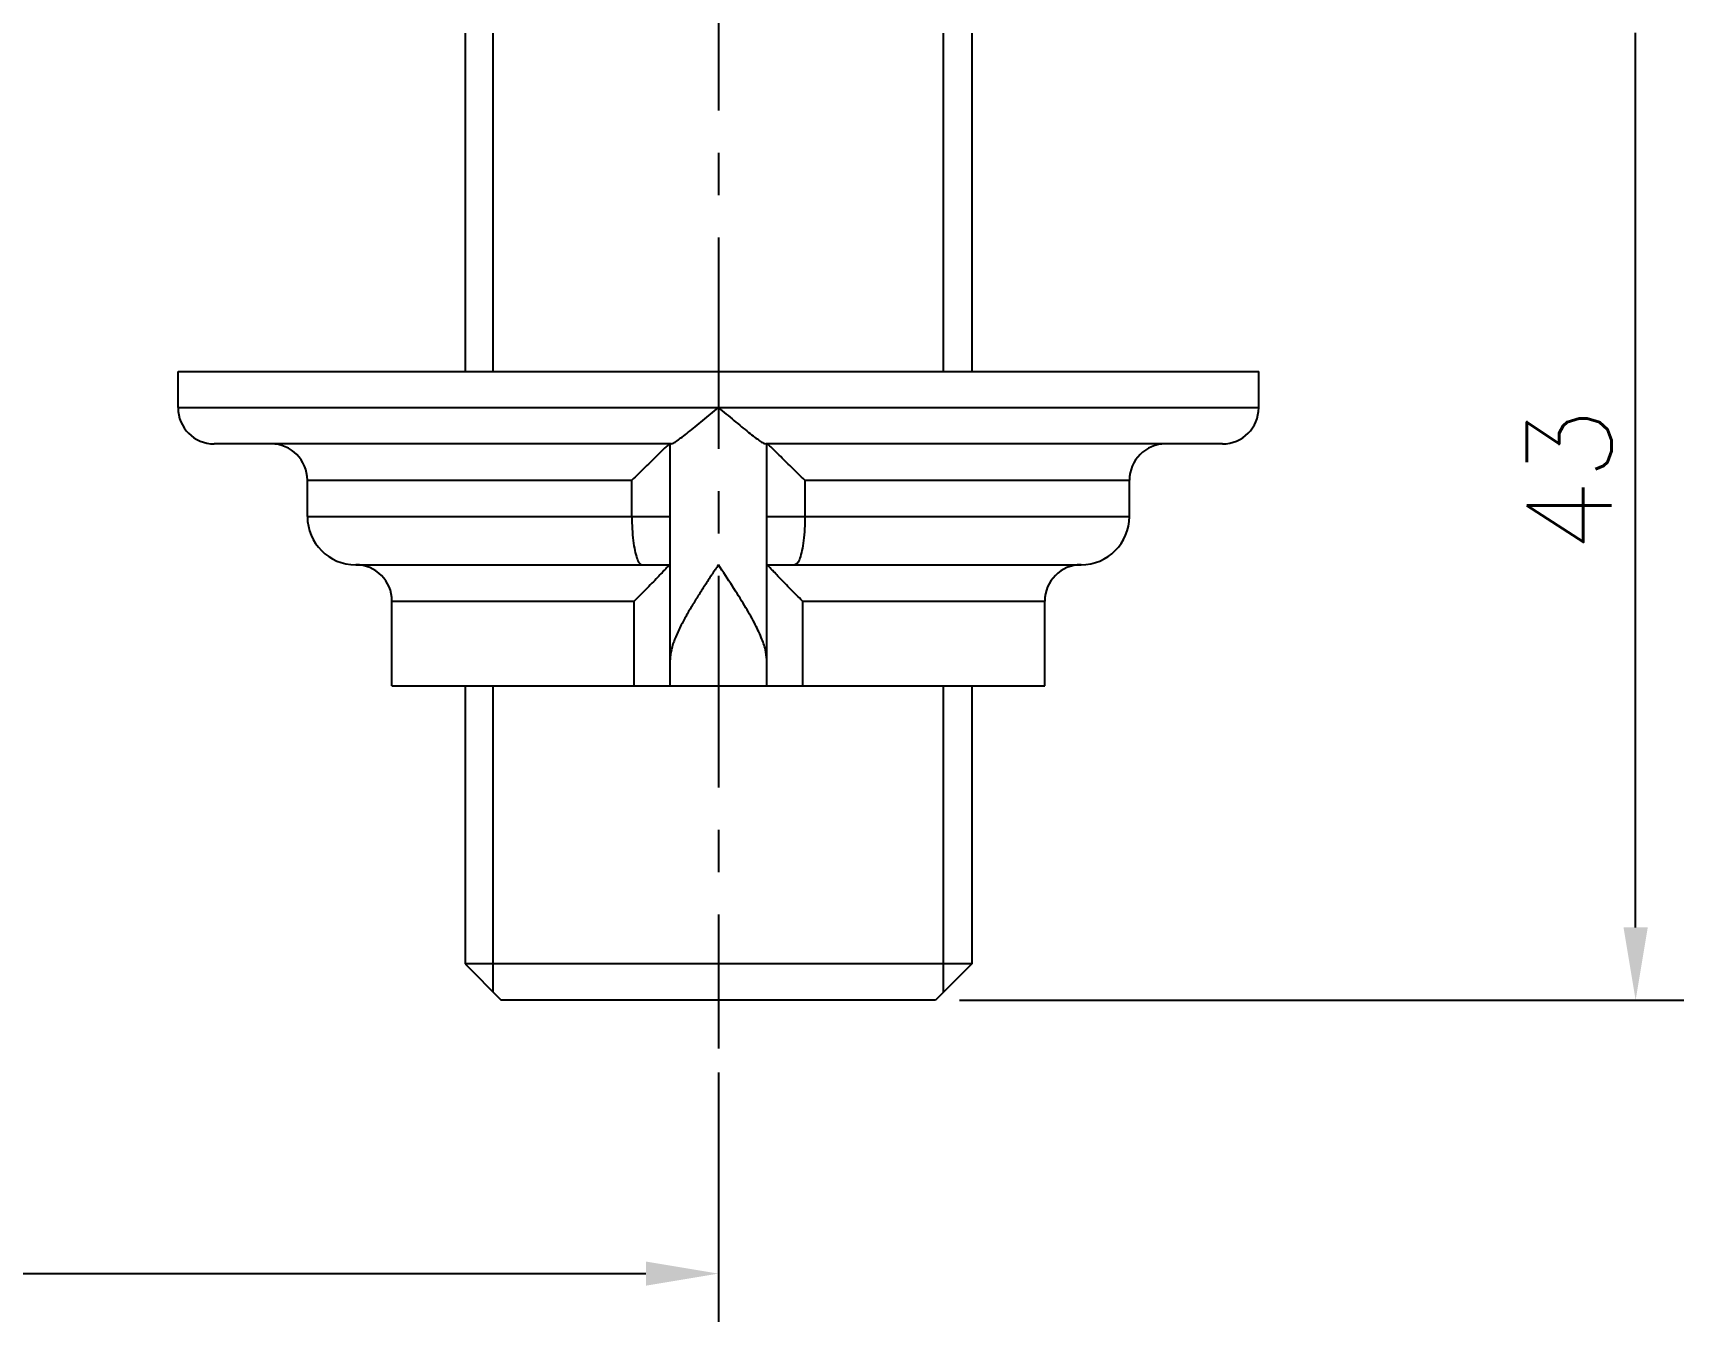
# Model space of a CAD drawing. Extents: x 7586 to 8180, y -5808 to -5388.
# Drawn here: x 8023.3 to 8091.5, y -5690.3 to -5637 of the extents above; entities that cross this region are included whole.
import ezdxf

# ---------------------------------------------------------------- set-up
doc = ezdxf.new("R2010")
doc.units = 0
doc.header["$LTSCALE"] = 7
doc.header["$MEASUREMENT"] = 0
doc.linetypes.add('CENTER', pattern=[2, 1.25, -0.25, 0.25, -0.25])
doc.layers.add('CENTER', color=1, linetype='CENTER')
doc.layers.add('DWG', color=7, linetype='CONTINUOUS')
doc.styles.add('GHS', font='ROMANS.shx', dxfattribs={"bigfont": 'GHS.shx'})

msp = doc.modelspace()

# ---------------------------------------------------------------- linework, layer by layer
at = {"layer": 'CENTER'}
msp.add_line((8051.597, -5631.449), (8051.597, -5678.99), dxfattribs=at)
at = {"layer": 'DWG'}
for p, q in [((8041.12, -5637.003), (8041.12, -5650.99)), ((8062.075, -5637.003), (8062.075, -5650.99)), ((8029.247, -5650.99), (8073.947, -5650.99)), ((8029.247, -5652.49), (8029.247, -5650.99)), ((8073.947, -5652.49), (8073.947, -5650.99)), ((8029.247, -5652.49), (8073.947, -5652.49)), ((8049.639, -5653.99), (8030.747, -5653.99)), ((8049.597, -5663.99), (8049.597, -5653.99)), ((8072.447, -5653.99), (8053.555, -5653.99)), ((8053.597, -5663.99), (8053.597, -5653.99)), ((8034.597, -5656.99), (8034.597, -5655.49)), ((8034.597, -5655.49), (8048.018, -5655.49)), ((8048.018, -5656.99), (8048.018, -5655.49)), ((8055.176, -5655.49), (8055.176, -5656.99)), ((8055.176, -5655.49), (8068.597, -5655.49)), ((8068.597, -5656.99), (8068.597, -5655.49)), ((8034.597, -5656.99), (8049.597, -5656.99)), ((8053.597, -5656.99), (8068.597, -5656.99)), ((8036.597, -5658.99), (8049.597, -5658.99)), ((8053.597, -5658.99), (8066.597, -5658.99)), ((8038.097, -5663.99), (8038.097, -5660.49)), ((8038.097, -5660.49), (8048.113, -5660.49)), ((8048.113, -5663.99), (8048.113, -5660.49)), ((8055.081, -5660.49), (8055.081, -5663.99)), ((8055.081, -5660.49), (8065.097, -5660.49)), ((8065.097, -5663.99), (8065.097, -5660.49)), ((8038.097, -5663.99), (8065.097, -5663.99)), ((8041.12, -5663.99), (8041.12, -5675.49)), ((8062.075, -5663.99), (8062.075, -5675.49)), ((8041.12, -5675.49), (8042.62, -5676.99)), ((8062.075, -5675.49), (8041.12, -5675.49)), ((8062.075, -5675.49), (8060.575, -5676.99)), ((8060.575, -5676.99), (8042.62, -5676.99))]:
    msp.add_line(p, q, dxfattribs=at)
at = {"layer": 'DWG', "color": 2}
for p, q in [((8042.282, -5650.99), (8042.282, -5637.003)), ((8060.913, -5650.99), (8060.913, -5637.003)), ((8089.536, -5673.99), (8089.536, -5636.99)), ((8042.282, -5676.652), (8042.282, -5663.99)), ((8060.913, -5676.652), (8060.913, -5663.99)), ((8061.575, -5676.99), (8091.536, -5676.99)), ((8051.597, -5679.99), (8051.597, -5690.305)), ((7952.598, -5688.305), (8048.597, -5688.305))]:
    msp.add_line(p, q, dxfattribs=at)
at = {"layer": 'DWG'}
for centre, radius, start, end in [((8030.747, -5652.49), 1.5, 180, 270), ((8072.447, -5652.49), 1.5, 270, 0), ((8033.097, -5655.49), 1.5, 0, 90), ((8070.097, -5655.49), 1.5, 90, 180), ((8036.597, -5656.99), 2, 180, 270), ((8066.597, -5656.99), 2, 270, 0), ((8036.597, -5660.49), 1.5, 0, 90), ((8066.597, -5660.49), 1.5, 90, 180)]:
    msp.add_arc(centre, radius, start, end, dxfattribs=at)
for points in [[(8049.639, -5653.99), (8049.735, -5653.958), (8049.892, -5653.86), (8050.099, -5653.707), (8050.351, -5653.511), (8050.64, -5653.278), (8050.954, -5653.021), (8051.278, -5652.754), (8051.597, -5652.49)], [(8051.597, -5652.49), (8051.917, -5652.755), (8052.242, -5653.022), (8052.557, -5653.28), (8052.847, -5653.513), (8053.098, -5653.709), (8053.304, -5653.86), (8053.46, -5653.958), (8053.555, -5653.99)], [(8049.534, -5654.022), (8049.505, -5654.049)], [(8049.589, -5653.99), (8049.534, -5654.022)], [(8053.689, -5654.048), (8053.66, -5654.022), (8053.606, -5653.99)], [(8049.505, -5654.049), (8049.425, -5654.118), (8049.268, -5654.269), (8049.074, -5654.461), (8048.841, -5654.692), (8048.575, -5654.955), (8048.293, -5655.229), (8048.018, -5655.49)], [(8055.176, -5655.49), (8054.901, -5655.229), (8054.618, -5654.954), (8054.351, -5654.689), (8054.118, -5654.458), (8053.925, -5654.268), (8053.769, -5654.117), (8053.689, -5654.048)], [(8048.018, -5656.99), (8048.033, -5657.508), (8048.075, -5657.99), (8048.142, -5658.404), (8048.229, -5658.722), (8048.33, -5658.922), (8048.439, -5658.99)], [(8055.176, -5656.99), (8055.162, -5657.508), (8055.12, -5657.99), (8055.053, -5658.404), (8054.966, -5658.722), (8054.864, -5658.922), (8054.755, -5658.99)], [(8049.594, -5658.99), (8049.551, -5659.022), (8049.455, -5659.117), (8049.311, -5659.268), (8049.13, -5659.459), (8048.91, -5659.69), (8048.653, -5659.954), (8048.38, -5660.229), (8048.113, -5660.49)], [(8051.597, -5658.99), (8051.319, -5659.411), (8051.039, -5659.839), (8050.767, -5660.265), (8050.514, -5660.674), (8050.278, -5661.079), (8050.035, -5661.532), (8049.81, -5662.026), (8049.652, -5662.506), (8049.597, -5662.915)], [(8053.597, -5662.915), (8053.542, -5662.503), (8053.373, -5661.997), (8053.085, -5661.389), (8052.683, -5660.679), (8052.179, -5659.875), (8051.597, -5658.99)], [(8055.081, -5660.49), (8054.814, -5660.229), (8054.54, -5659.953), (8054.282, -5659.687), (8054.062, -5659.456), (8053.881, -5659.266), (8053.738, -5659.117), (8053.643, -5659.022), (8053.6, -5658.99)]]:
    msp.add_spline(points, degree=3, dxfattribs=at)
at = {"layer": 'DWG', "color": 2}
for points in [[(8089.036, -5673.99), (8090.036, -5673.99), (8089.536, -5676.99)], [(8048.597, -5687.805), (8048.597, -5688.805), (8051.597, -5688.305)]]:
    msp.add_solid(points, dxfattribs=at)

# ---------------------------------------------------------------- texts
at = {"layer": 'DWG', "color": 2, "insert": (8086.786, -5655.49), "char_height": 3.5, "attachment_point": 5, "rotation": 90, "style": 'GHS'}
msp.add_mtext('43', dxfattribs=at)

doc.saveas('drawing.dxf')
